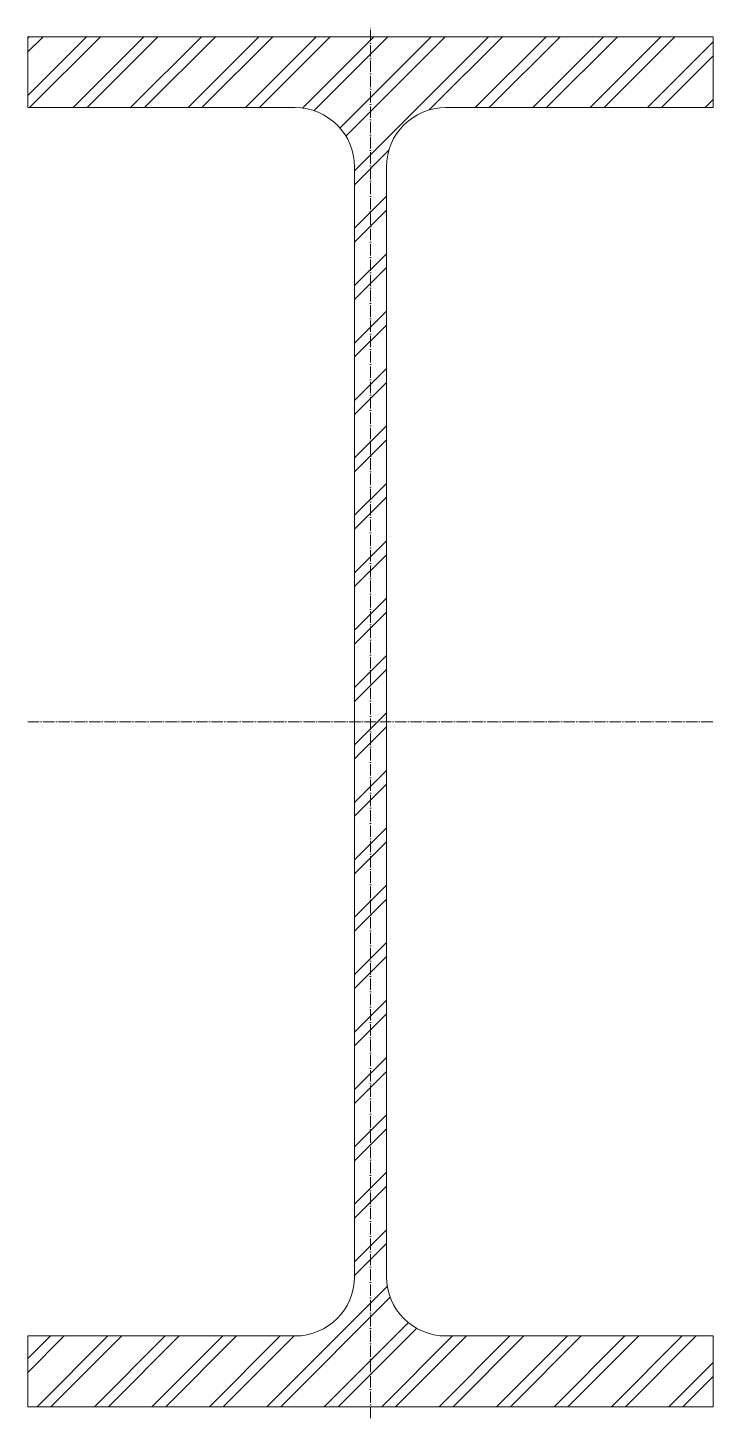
# Model space of a CAD drawing. Header units: metres. Extents: x -150 to 150, y -305 to 304.
import ezdxf

# ---------------------------------------------------------------- set-up
doc = ezdxf.new("R2010")
doc.units = ezdxf.units.M
doc.linetypes.add('MV_hartlijn_staal', pattern=[6.6, 5, -0.8, 0, -0.8])
doc.layers.add('A-DETL-GENF', color=92, linetype='Continuous', lineweight=18)

# ---------------------------------------------------------------- blocks, each defined once
blk = doc.blocks.new('28 Staalprofielen DIN_DIE_DILl 2d - DIL60-4447706-00_0 Basismaterialen')
at = {"layer": 'A-DETL-GENF', "lineweight": 13}
h = blk.add_hatch(dxfattribs=at)
h.set_pattern_fill('FP_457', color=256, style=0, pattern_type=2)
h.set_pattern_definition([(225, (-310.222, 2748.179), (12.57236, -12.57236), []), (225, (-310.222, 2729.129), (12.57236, -12.57236), [])])
h.paths.add_polyline_path([(-1.65, 300), (-150, 300), (-150, 269), (-33, 269), (-29.58, 268.77), (-26.27, 268.11), (-23.05, 267.02), (-20, 265.52), (-17.17, 263.62), (-14.62, 261.38), (-12.38, 258.83), (-10.48, 256), (-8.98, 252.95), (-7.89, 249.73), (-7.23, 246.42), (-7, 243), (-7, -243), (-7.23, -246.42), (-7.89, -249.73), (-8.98, -252.95), (-10.48, -256), (-12.38, -258.83), (-14.62, -261.38), (-17.17, -263.62), (-20, -265.52), (-23.05, -267.02), (-26.27, -268.11), (-29.58, -268.77), (-33, -269), (-150, -269), (-150, -300), (150, -300), (150, -269), (33, -269), (29.58, -268.77), (26.27, -268.11), (23.05, -267.02), (20, -265.52), (17.17, -263.62), (14.62, -261.38), (12.38, -258.83), (10.48, -256), (8.98, -252.95), (7.89, -249.73), (7.23, -246.42), (7, -243), (7, 243), (7.23, 246.42), (7.89, 249.73), (8.98, 252.95), (10.48, 256), (12.38, 258.83), (14.62, 261.38), (17.17, 263.62), (20, 265.52), (23.05, 267.02), (26.27, 268.11), (29.58, 268.77), (33, 269), (150, 269), (150, 300)])
at = {"layer": 'A-DETL-GENF'}
for p, q in [((150, 300), (-150, 300)), ((-150, 300), (-150, 269)), ((150, 300), (-150, 300)), ((-150, 300), (-150, 269)), ((150, 269), (150, 300)), ((150, 300), (150, 269)), ((-150, 269), (-33, 269)), ((-150, 269), (-33, 269)), ((33, 269), (150, 269)), ((150, 269), (33, 269)), ((-7, 243), (-7, -243)), ((-7, -243), (-7, 243)), ((7, -243), (7, 243)), ((7, -243), (7, 243)), ((-33, -269), (-150, -269)), ((-150, -269), (-150, -300)), ((-150, -300), (-150, -269)), ((-150, -269), (-33, -269)), ((150, -269), (33, -269)), ((150, -269), (33, -269)), ((150, -300), (150, -269)), ((150, -300), (150, -269)), ((-150, -300), (150, -300)), ((150, -300), (-150, -300))]:
    blk.add_line(p, q, dxfattribs=at)
at = {"layer": 'A-DETL-GENF', "linetype": 'MV_hartlijn_staal', "lineweight": 13}
for p, q in [((0, -305), (0, 303.92)), ((-150, 0), (150, 0))]:
    blk.add_line(p, q, dxfattribs=at)
at = {"layer": 'A-DETL-GENF'}
for centre, start, end in [((-33, 243), 360, 90), ((-33, 243), 360, 90), ((33, 243), 90, 180), ((33, 243), 90, 180), ((-33, -243), 270, 360), ((-33, -243), 270, 0), ((33, -243), 180, 270), ((33, -243), 180, 270)]:
    blk.add_arc(centre, 26, start, end, dxfattribs=at)

msp = doc.modelspace()

# ---------------------------------------------------------------- block references
msp.add_blockref('28 Staalprofielen DIN_DIE_DILl 2d - DIL60-4447706-00_0 Basismaterialen', (0, 0))

doc.saveas('drawing.dxf')
